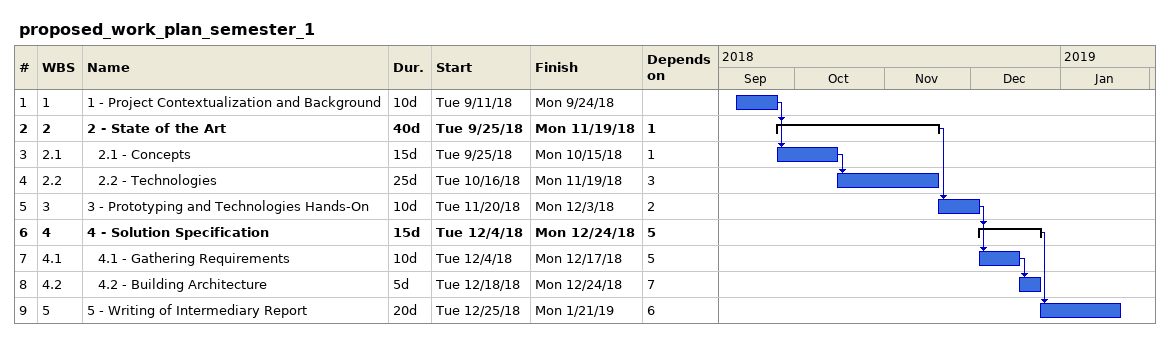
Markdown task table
proposed_work_plan_semester_1

| ID | WBS | Task | Duration | Start | Finish | Predecessors |
|---|---|---|---|---|---|---|
| 1 | 1 | 1 - Project Contextualization and Background | 10d | 2018-09-11 | 2018-09-24 |  |
| 2 | 2 | **2 - State of the Art** | 40d | 2018-09-25 | 2018-11-19 | 1 |
| 3 | 2.1 | 2.1 - Concepts | 15d | 2018-09-25 | 2018-10-15 | 1 |
| 4 | 2.2 | 2.2 - Technologies | 25d | 2018-10-16 | 2018-11-19 | 3 |
| 5 | 3 | 3 - Prototyping and Technologies Hands-On | 10d | 2018-11-20 | 2018-12-03 | 2 |
| 6 | 4 | **4 - Solution Specification** | 15d | 2018-12-04 | 2018-12-24 | 5 |
| 7 | 4.1 | 4.1 - Gathering Requirements | 10d | 2018-12-04 | 2018-12-17 | 5 |
| 8 | 4.2 | 4.2 - Building Architecture | 5d | 2018-12-18 | 2018-12-24 | 7 |
| 9 | 5 | 5 - Writing of Intermediary Report | 20d | 2018-12-25 | 2019-01-21 | 6 |
